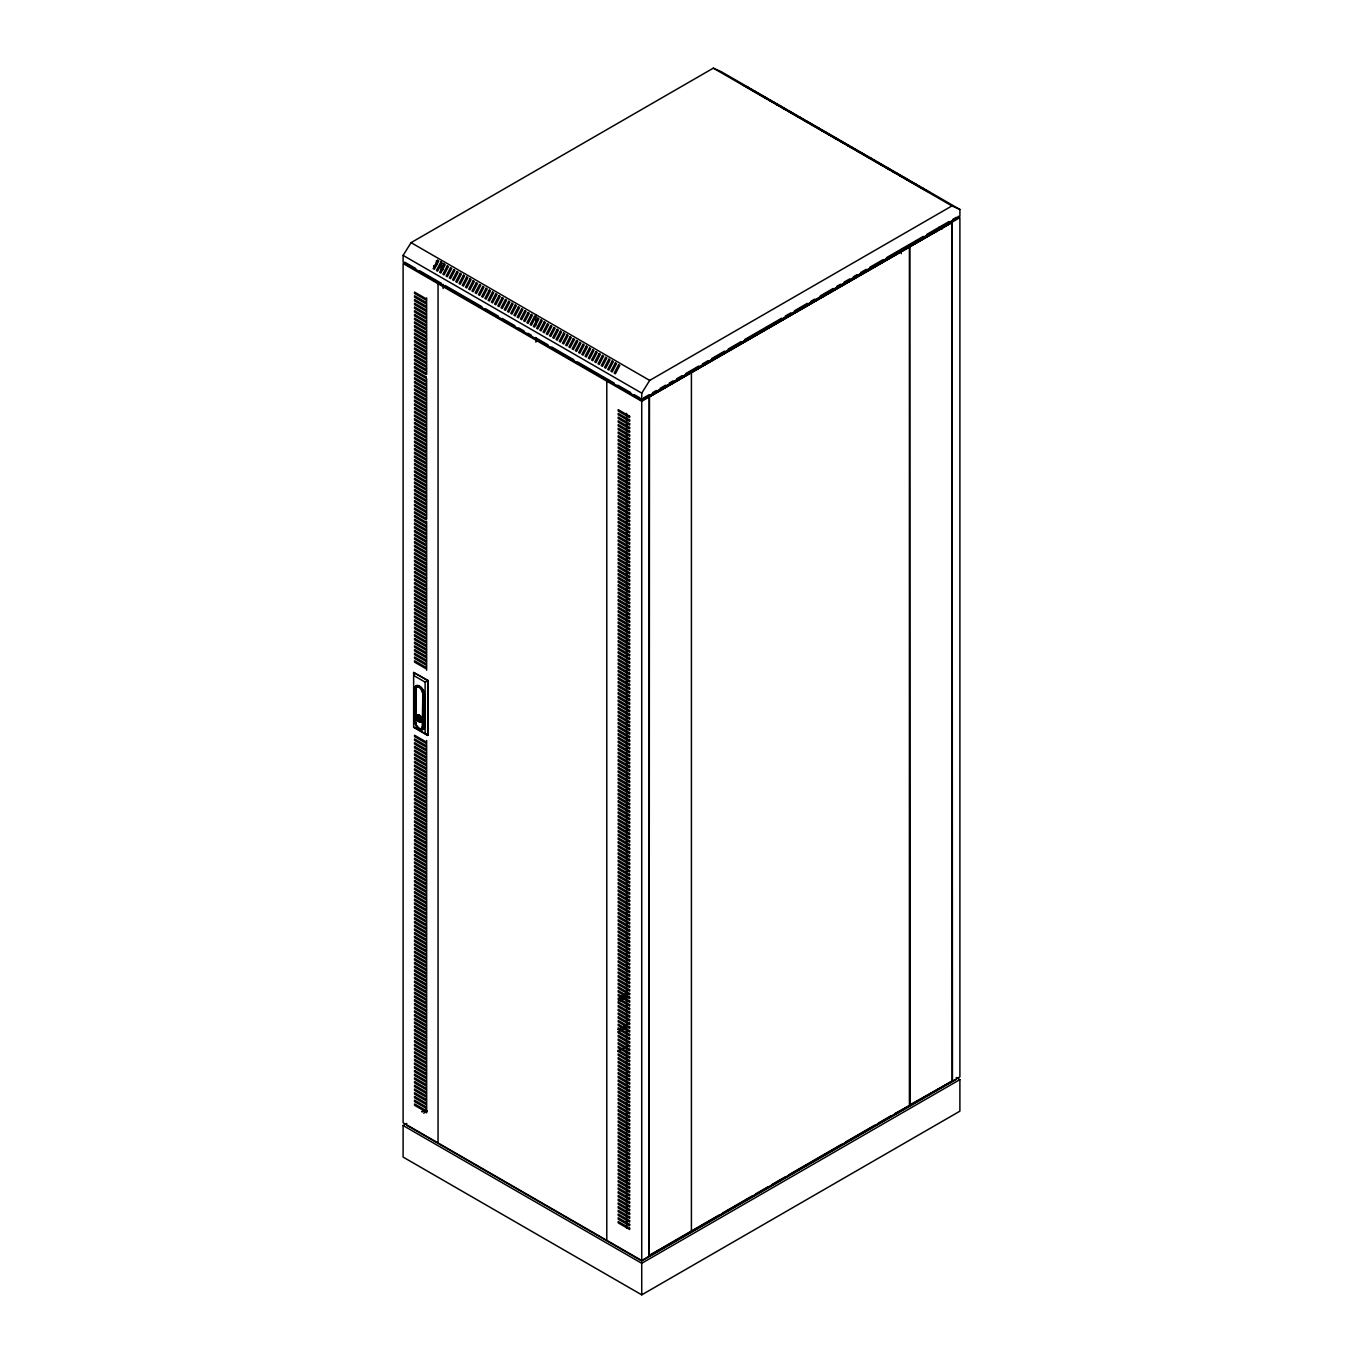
<?xml version="1.0" encoding="UTF-8"?>
<svg xmlns="http://www.w3.org/2000/svg" width="1363" height="1363" viewBox="0 0 1363 1363"><rect width="100%" height="100%" fill="white"/><g stroke="black" fill="none" stroke-linecap="round" stroke-linejoin="round"><path stroke-width="1.5" d="M403.107 255.392L411.064 242.648L713.309 68.15L721.266 71.694L959.893 209.459L959.893 216.223L641.734 399.921L403.107 262.156L403.107 255.392L641.734 393.14L641.734 400.364L958.274 217.603L958.274 216.223M641.734 393.14L649.691 380.413L951.936 205.915L959.893 209.459M643.575 397.911L649.095 394.725M652.775 392.612L656.455 390.482M660.135 388.353L665.655 385.167M669.335 383.037L673.015 380.924M676.695 378.795L682.216 375.609M685.896 373.479L698.776 366.051M702.456 363.921L707.976 360.735M711.656 358.605L724.537 351.16M728.217 349.047L741.114 341.602M744.794 339.472L781.595 318.226M785.275 316.097L790.796 312.911M794.476 310.798L807.356 303.353M811.036 301.223L814.716 299.11M820.236 295.924L833.117 288.479M836.797 286.349L840.477 284.237M844.157 282.107L849.694 278.921M853.374 276.791L857.054 274.662M860.735 272.549L866.255 269.363M869.935 267.233L882.815 259.788M886.495 257.675L923.296 236.412M926.976 234.3L949.057 221.539M952.737 219.426L956.434 217.296M641.734 401.301L959.893 217.603L959.893 1076.838L641.734 1260.536L403.107 1122.771L403.107 263.536L641.734 401.301L641.734 1260.962L955.855 1079.598M952.447 1081.132L952.055 221.675L648.771 396.769L952.141 222.442L952.141 1080.961L648.771 1256.005L649.163 397.008L952.141 222.442M414.539 688.247A7.071 4.089 60 0 1 419.497 686.032A7.071 4.089 60 0 1 424.472 693.988L424.472 726.445A7.019 4.055 60 0 1 419.497 729.307A7.019 4.055 60 0 1 414.539 720.703L414.539 688.247L416.294 687.242M425.12 682.096L425.12 733.652L427.709 735.441L427.709 680.597L413.636 672.47L413.892 675.622L425.12 682.096L428.016 680.427L427.709 735.441L413.636 727.331L413.636 672.47L428.016 680.427M414.88 688.485A6.594 3.799 60 0 1 419.497 686.424A6.594 3.799 60 0 1 424.132 693.835L424.132 726.258A6.542 3.782 60 0 1 419.497 728.915A6.542 3.782 60 0 1 414.88 720.908L414.88 688.485L416.635 687.48M422.854 726.53L422.274 726.871A4.736 2.743 60 0 1 418.918 728.813A4.736 2.743 60 0 1 415.562 723.003L416.158 688.4A4.788 2.76 60 0 1 419.497 686.901A4.788 2.76 60 0 1 422.854 692.268L422.854 726.53A4.736 2.743 60 0 1 420.792 728.915A4.736 2.743 60 0 1 417.129 725.968M422.274 726.871L422.854 692.268M418.662 715.967C424.114 721.521 414.608 723.327 419.821 715.967M415.562 723.003L416.158 688.4M421.797 1111.629L425.443 1109.516M619.892 997.256L625.396 994.07M422.189 1111.85L425.835 1109.738M620.097 997.495L625.787 994.309M618.649 998.789L626.009 994.547M423.672 1113.213L427.352 1111.101M618.393 1000.8L627.576 995.501M956.213 1077.486L959.893 1079.598L959.893 1111.169L641.734 1294.85L403.107 1157.085L403.107 1125.514L406.787 1123.402M620.25 1000.817L625.753 997.631M617.967 1029.627L627.133 1024.329M618.257 1031.791L627.457 1026.475M617.882 1051.282L626.997 1046.034M718.897 1215.166L649.078 1255.476L649.47 397.178M722.56 1213.053L751.865 1196.118M755.528 1194.005L768.357 1186.611M772.02 1184.498L784.832 1177.087M788.496 1174.974L841.618 1144.307M845.281 1142.194L874.603 1125.259M878.266 1123.146L891.095 1115.752M894.758 1113.639L910.194 1105.172L909.803 246.413M911.626 1103.894L952.447 1081.132M403.107 1125.514L641.734 1263.28L959.893 1079.598M743.244 85.29L748.781 87.845L747.606 87.164M746.464 87.147L752.018 89.702L747.64 87.828M749.701 89.021L755.255 91.577L754.08 90.895M752.938 90.878L758.492 93.434L754.114 91.56M756.175 92.752L761.713 95.308L760.537 94.626M759.395 94.609L764.95 97.165L760.571 95.291M762.633 96.483L768.187 99.039L763.808 97.165M765.87 98.34L771.424 100.896L770.248 100.215M769.09 100.215L774.644 102.77L770.265 100.896M772.327 102.089L777.881 104.627L776.706 103.963M775.564 103.946L781.118 106.501L776.74 104.627M778.801 105.82L784.338 108.359L783.163 107.694M782.021 107.677L787.575 110.233L783.197 108.359M785.258 109.551L790.813 112.107L789.637 111.425M788.496 111.408L794.05 113.964L789.671 112.09M791.733 113.282L797.27 115.838L792.908 113.964M794.953 115.139L800.507 117.695L799.331 117.014M798.19 117.014L803.744 119.569L799.365 117.695M801.427 118.871L806.964 121.426L805.806 120.745M804.647 120.745L810.201 123.3L805.823 121.426M807.884 122.602L813.438 125.157L812.263 124.476M811.121 124.476L816.676 127.032L812.297 125.157M814.358 126.333L819.896 128.889L818.72 128.224M817.579 128.207L823.133 130.763L818.754 128.889M820.816 130.081L826.37 132.62L821.991 130.746M824.053 131.938L829.607 134.494L828.431 133.813M827.29 133.813L832.827 136.368L828.465 134.477M830.51 135.67L836.064 138.225L834.889 137.544M833.747 137.544L839.301 140.099L834.923 138.225M836.984 139.401L842.521 141.956L841.346 141.275M840.204 141.275L845.759 143.831L841.38 141.956M843.441 143.132L848.996 145.688L847.82 145.006M846.679 145.006L852.233 147.562L847.854 145.688M849.916 146.863L855.453 149.419L851.091 147.545M853.136 148.737L858.69 151.293L857.514 150.612M856.373 150.594L861.927 153.15L857.548 151.276M859.61 152.469L865.164 155.024L863.989 154.343M862.847 154.343L868.384 156.881L864.023 155.007M866.067 156.2L871.621 158.755L870.446 158.074M869.304 158.074L874.859 160.63L870.48 158.738M872.541 159.931L878.079 162.487L876.903 161.805M875.762 161.805L881.316 164.361L876.937 162.487M878.999 163.662L884.553 166.218L880.174 164.344M882.236 165.536L887.79 168.092L886.614 167.41M885.473 167.393L891.01 169.949L886.649 168.075M888.693 169.268L894.247 171.823L893.072 171.142M891.93 171.125L897.484 173.68L893.106 171.806M895.167 172.999L900.722 175.554L899.546 174.873M898.404 174.856L903.942 177.411L899.58 175.537M901.625 176.73L907.179 179.286L906.003 178.604M904.862 178.604L910.416 181.143L906.037 179.269M908.099 180.461L913.636 183.017L909.274 181.143M911.319 182.335L916.873 184.891L915.697 184.209M914.556 184.192L920.11 186.748L915.732 184.874M917.793 186.067L923.347 188.622L922.172 187.941M921.03 187.924L926.567 190.479L922.206 188.605M924.25 189.798L929.805 192.353L928.629 191.672M713.309 68.15L951.936 205.915M938.664 227.314L941.935 229.205M909.411 246.652L909.411 1105.172M691.416 372.968L691.416 1231.028M411.064 242.648L649.691 380.413M415.749 268.511L404.726 262.156L404.726 263.536L641.734 400.364M419.429 270.641L441.476 283.368M445.156 285.48L481.889 306.692M485.569 308.822L498.432 316.25M502.112 318.363L514.958 325.791M518.639 327.921L524.142 331.09M527.822 333.219L531.502 335.332M535.165 337.462L548.028 344.89M551.708 347.003L573.755 359.73M577.435 361.859L614.168 383.071M617.848 385.184L630.711 392.612M634.374 394.742L639.894 397.911M413.892 727.178L428.016 735.27M407.145 1125.514L641.734 1260.962M419.31 719C422.564 719.664 417.317 714.672 419.088 718.778M937.028 230.091L937.028 231.454M901.25 249.548L901.25 253.688M641.734 1263.28L641.734 1294.85M626.622 413.364L626.622 1228.319M606.791 381.112L606.791 1240.364M535.898 314.717L535.898 325.246M535.898 337.888L535.898 342.096M443.145 263.28L443.145 269.601M443.145 284.339L443.145 288.547M441.135 261.611L441.135 272.242M438.051 283.708L438.051 1142.944M426.653 297.918L426.653 374.501M426.653 378.744L426.653 519.133M426.653 521.262L426.653 670.238M426.653 740.45L426.653 1112.872M419.242 715.626L419.242 721.044M436.961 260.537A6.287 3.629 60 0 1 434.354 265.632M436.313 260.912A6.287 3.629 60 0 1 433.707 266.006M423.757 728.966A7.019 4.055 60 0 1 421.269 728.302M416.26 723.719A4.736 2.743 60 0 1 416.158 722.663M415.562 688.724A4.788 2.76 60 0 1 418.918 687.242A4.788 2.76 60 0 1 422.274 692.608M437.574 260.299L433.195 268.596L434.371 269.278L438.75 260.963L437.574 260.299M440.794 262.156L436.433 270.47L437.608 271.135L441.97 262.838L440.794 262.156M444.031 264.03L439.653 272.327L440.828 273.009L445.207 264.695L444.031 264.03M447.268 265.887L442.89 274.202L444.065 274.866L448.444 266.569L447.268 265.887M450.506 267.761L446.127 276.059L447.303 276.74L451.681 268.443L450.506 267.761M453.726 269.618L449.364 277.933L450.54 278.597L454.901 270.3L453.726 269.618M456.963 271.493L452.584 279.79L453.76 280.471L458.138 272.174L456.963 271.493M460.2 273.35L455.821 281.664L456.997 282.345L461.376 274.031L460.2 273.35M463.42 275.224L459.058 283.521L460.234 284.203L464.596 275.905L463.42 275.224M466.657 277.081L462.278 285.395L463.454 286.077L467.833 277.762L466.657 277.081M469.894 278.955L465.516 287.252L466.691 287.934L471.07 279.636L469.894 278.955M473.131 280.812L468.753 289.126L469.928 289.808L474.307 281.494L473.131 280.812M476.351 282.686L471.99 290.983L473.165 291.665L477.527 283.368L476.351 282.686M479.589 284.56L475.21 292.858L476.386 293.539L480.764 285.225L479.589 284.56M482.826 286.417L478.447 294.715L479.623 295.396L484.001 287.099L482.826 286.417M486.063 288.292L481.684 296.589L482.86 297.27L487.238 288.956L486.063 288.292M489.283 290.149L484.921 298.463L486.097 299.127L490.459 290.83L489.283 290.149M492.52 292.023L488.141 300.32L489.317 301.002L493.696 292.704L492.52 292.023M495.757 293.88L491.379 302.194L492.554 302.859L496.933 294.561L495.757 293.88M498.977 295.754L494.616 304.051L495.791 304.733L500.153 296.435L498.977 295.754M502.214 297.611L497.836 305.925L499.011 306.607L503.39 298.293L502.214 297.611M505.452 299.485L501.073 307.782L502.248 308.464L506.627 300.167L505.452 299.485M508.689 301.342L504.31 309.657L505.486 310.338L509.864 302.024L508.689 301.342M511.909 303.216L507.547 311.514L508.723 312.195L513.084 303.898L511.909 303.216M515.146 305.073L510.767 313.388L511.943 314.069L516.321 305.755L515.146 305.073M518.383 306.948L514.004 315.245L515.18 315.926L519.559 307.629L518.383 306.948M521.62 308.822L517.241 317.119L518.417 317.8L522.796 309.486L521.62 308.822M524.84 310.679L520.479 318.976L521.654 319.658L526.016 311.36L524.84 310.679M528.077 312.553L523.699 320.85L524.874 321.532L529.253 313.217L528.077 312.553M531.314 314.41L526.936 322.724L528.111 323.389L532.49 315.092L531.314 314.41M534.535 316.284L530.173 324.581L531.349 325.263L535.71 316.966L534.535 316.284M537.772 318.141L533.393 326.456L534.569 327.12L538.947 318.823L537.772 318.141M541.009 320.015L536.63 328.313L537.806 328.994L542.184 320.697L541.009 320.015M544.246 321.872L539.867 330.187L541.043 330.868L545.421 322.554L544.246 321.872M547.466 323.747L543.104 332.044L544.28 332.725L548.642 324.428L547.466 323.747M550.703 325.604L546.324 333.918L547.5 334.599L551.879 326.285L550.703 325.604M553.94 327.478L549.562 335.775L550.737 336.457L555.116 328.159L553.94 327.478M557.177 329.335L552.799 337.649L553.974 338.331L558.353 330.016L557.177 329.335M560.397 331.209L556.036 339.506L557.194 340.188L561.573 331.891L560.397 331.209M563.635 333.083L559.256 341.38L560.432 342.062L564.81 333.748L563.635 333.083M566.872 334.94L562.493 343.237L563.669 343.919L568.047 335.622L566.872 334.94M570.092 336.814L565.73 345.112L566.906 345.793L571.267 337.479L570.092 336.814M573.329 338.671L568.95 346.986L570.126 347.65L574.505 339.353L573.329 338.671M576.566 340.546L572.187 348.843L573.363 349.524L577.742 341.227L576.566 340.546M579.803 342.403L575.425 350.717L576.6 351.381L580.979 343.084L579.803 342.403M583.023 344.277L578.662 352.574L579.837 353.256L584.199 344.958L583.023 344.277M586.26 346.134L581.882 354.448L583.057 355.13L587.436 346.815L586.26 346.134M589.498 348.008L585.119 356.305L586.294 356.987L590.673 348.689L589.498 348.008M592.735 349.865L588.356 358.179L589.532 358.861L593.91 350.547L592.735 349.865M595.955 351.739L591.576 360.036L592.752 360.718L597.13 352.421L595.955 351.739M599.192 353.596L594.813 361.911L595.989 362.592L600.367 354.278L599.192 353.596M602.429 355.47L598.05 363.768L599.226 364.449L603.605 356.152L602.429 355.47M605.649 357.345L601.287 365.642L602.463 366.323L606.825 358.009L605.649 357.345M608.886 359.202L604.508 367.499L605.683 368.18L610.062 359.883L608.886 359.202M612.123 361.076L607.745 369.373L608.92 370.055L613.299 361.74L612.123 361.076M615.36 362.933L610.982 371.247L612.157 371.912L616.536 363.614L615.36 362.933M618.581 364.807L614.219 373.104L615.394 373.786L619.756 365.471L618.581 364.807M425.972 298.684L414.539 292.091L414.539 293.437L425.972 300.03L425.972 298.684M629.638 416.277L618.206 409.667L618.206 411.03L629.638 417.623L629.638 416.277M425.972 302.416L414.539 295.805L414.539 297.168L425.972 303.762L425.972 302.416M629.638 419.991L618.206 413.398L618.206 414.744L629.638 421.354L629.638 419.991M425.972 306.13L414.539 299.536L414.539 300.882L425.972 307.493L425.972 306.13M629.638 423.723L618.206 417.129L618.206 418.475L629.638 425.069L629.638 423.723M425.972 309.861L414.539 303.25L414.539 304.613L425.972 311.207L425.972 309.861M629.638 427.454L618.206 420.843L618.206 422.206L629.638 428.8L629.638 427.454M425.972 313.575L414.539 306.982L414.539 308.328L425.972 314.938L425.972 313.575M629.638 431.168L618.206 424.575L618.206 425.92L629.638 432.531L629.638 431.168M425.972 317.306L414.539 310.696L414.539 312.059L425.972 318.652L425.972 317.306M629.638 434.899L618.206 428.289L618.206 429.652L629.638 436.245L629.638 434.899M425.972 321.021L414.539 314.427L414.539 315.773L425.972 322.384L425.972 321.021M629.638 438.613L618.206 432.02L618.206 433.366L629.638 439.976L629.638 438.613M425.972 324.752L414.539 318.158L414.539 319.504L425.972 326.115L425.972 324.752M629.638 442.345L618.206 435.734L618.206 437.097L629.638 443.691L629.638 442.345M425.972 328.483L414.539 321.872L414.539 323.235L425.972 329.829L425.972 328.483M629.638 446.059L618.206 439.465L618.206 440.811L629.638 447.422L629.638 446.059M425.972 332.197L414.539 325.604L414.539 326.95L425.972 333.56L425.972 332.197M629.638 449.79L618.206 443.196L618.206 444.542L629.638 451.153L629.638 449.79M425.972 335.928L414.539 329.318L414.539 330.681L425.972 337.274L425.972 335.928M629.638 453.521L618.206 446.911L618.206 448.274L629.638 454.867L629.638 453.521M425.972 339.643L414.539 333.049L414.539 334.395L425.972 341.006L425.972 339.643M629.638 457.235L618.206 450.642L618.206 451.988L629.638 458.598L629.638 457.235M425.972 343.374L414.539 336.763L414.539 338.126L425.972 344.72L425.972 343.374M629.638 460.967L618.206 454.356L618.206 455.719L629.638 462.313L629.638 460.967M425.972 347.105L414.539 340.494L414.539 341.857L425.972 348.451L425.972 347.105M629.638 464.681L618.206 458.087L618.206 459.433L629.638 466.044L629.638 464.681M425.972 350.819L414.539 344.226L414.539 345.572L425.972 352.182L425.972 350.819M629.638 468.412L618.206 461.801L618.206 463.164L629.638 469.758L629.638 468.412M425.972 354.55L414.539 347.94L414.539 349.303L425.972 355.896L425.972 354.55M629.638 472.143L618.206 465.533L618.206 466.896L629.638 473.489L629.638 472.143M425.972 358.265L414.539 351.671L414.539 353.017L425.972 359.628L425.972 358.265M629.638 475.857L618.206 469.264L618.206 470.61L629.638 477.22L629.638 475.857M425.972 361.996L414.539 355.385L414.539 356.748L425.972 363.342L425.972 361.996M629.638 479.589L618.206 472.978L618.206 474.341L629.638 480.935L629.638 479.589M425.972 365.71L414.539 359.116L414.539 360.462L425.972 367.073L425.972 365.71M629.638 483.303L618.206 476.709L618.206 478.055L629.638 484.666L629.638 483.303M425.972 369.441L414.539 362.848L414.539 364.194L425.972 370.787L425.972 369.441M629.638 487.034L618.206 480.423L618.206 481.786L629.638 488.38L629.638 487.034M425.972 373.172L414.539 366.562L414.539 367.925L425.972 374.518L425.972 373.172M629.638 490.748L618.206 484.155L618.206 485.501L629.638 492.111L629.638 490.748M425.972 376.887L414.539 370.293L414.539 371.639L425.972 378.25L425.972 376.887M629.638 494.479L618.206 487.886L618.206 489.232L629.638 495.825L629.638 494.479M425.972 380.618L414.539 374.007L414.539 375.37L425.972 381.964L425.972 380.618M629.638 498.211L618.206 491.6L618.206 492.963L629.638 499.557L629.638 498.211M425.972 384.332L414.539 377.738L414.539 379.084L425.972 385.695L425.972 384.332M629.638 501.925L618.206 495.331L618.206 496.677L629.638 503.288L629.638 501.925M425.972 388.063L414.539 381.453L414.539 382.816L425.972 389.409L425.972 388.063M629.638 505.656L618.206 499.045L618.206 500.408L629.638 507.002L629.638 505.656M425.972 391.777L414.539 385.184L414.539 386.53L425.972 393.14L425.972 391.777M629.638 509.37L618.206 502.777L618.206 504.123L629.638 510.733L629.638 509.37M425.972 395.509L414.539 388.915L414.539 390.261L425.972 396.872L425.972 395.509M629.638 513.101L618.206 506.491L618.206 507.854L629.638 514.447L629.638 513.101M425.972 399.24L414.539 392.629L414.539 393.992L425.972 400.586L425.972 399.24M629.638 516.816L618.206 510.222L618.206 511.568L629.638 518.179L629.638 516.816M425.972 402.954L414.539 396.36L414.539 397.706L425.972 404.317L425.972 402.954M629.638 520.547L618.206 513.953L618.206 515.299L629.638 521.91L629.638 520.547M425.972 406.685L414.539 400.075L414.539 401.438L425.972 408.031L425.972 406.685M629.638 524.278L618.206 517.667L618.206 519.03L629.638 525.624L629.638 524.278M425.972 410.399L414.539 403.806L414.539 405.152L425.972 411.762L425.972 410.399M629.638 527.992L618.206 521.399L618.206 522.745L629.638 529.355L629.638 527.992M425.972 414.131L414.539 407.52L414.539 408.883L425.972 415.476L425.972 414.131M629.638 531.723L618.206 525.113L618.206 526.476L629.638 533.069L629.638 531.723M425.972 417.862L414.539 411.251L414.539 412.614L425.972 419.208L425.972 417.862M629.638 535.438L618.206 528.844L618.206 530.19L629.638 536.801L629.638 535.438M425.972 421.576L414.539 414.982L414.539 416.328L425.972 422.939L425.972 421.576M629.638 539.169L618.206 532.558L618.206 533.921L629.638 540.515L629.638 539.169M425.972 425.307L414.539 418.697L414.539 420.06L425.972 426.653L425.972 425.307M629.638 542.9L618.206 536.289L618.206 537.652L629.638 544.246L629.638 542.9M425.972 429.021L414.539 422.428L414.539 423.774L425.972 430.384L425.972 429.021M629.638 546.614L618.206 540.021L618.206 541.367L629.638 547.977L629.638 546.614M425.972 432.752L414.539 426.142L414.539 427.505L425.972 434.098L425.972 432.752M629.638 550.345L618.206 543.735L618.206 545.098L629.638 551.691L629.638 550.345M425.972 436.467L414.539 429.873L414.539 431.219L425.972 437.83L425.972 436.467M629.638 554.059L618.206 547.466L618.206 548.812L629.638 555.423L629.638 554.059M425.972 440.198L414.539 433.604L414.539 434.95L425.972 441.544L425.972 440.198M629.638 557.791L618.206 551.18L618.206 552.543L629.638 559.137L629.638 557.791M425.972 443.929L414.539 437.319L414.539 438.682L425.972 445.275L425.972 443.929M629.638 561.505L618.206 554.911L618.206 556.257L629.638 562.868L629.638 561.505M425.972 447.643L414.539 441.05L414.539 442.396L425.972 449.006L425.972 447.643M629.638 565.236L618.206 558.643L618.206 559.989L629.638 566.582L629.638 565.236M425.972 451.374L414.539 444.764L414.539 446.127L425.972 452.72L425.972 451.374M629.638 568.967L618.206 562.357L618.206 563.72L629.638 570.313L629.638 568.967M425.972 455.089L414.539 448.495L414.539 449.841L425.972 456.452L425.972 455.089M629.638 572.681L618.206 566.088L618.206 567.434L629.638 574.044L629.638 572.681M425.972 458.82L414.539 452.209L414.539 453.572L425.972 460.166L425.972 458.82M629.638 576.413L618.206 569.802L618.206 571.165L629.638 577.759L629.638 576.413M425.972 462.534L414.539 455.941L414.539 457.286L425.972 463.897L425.972 462.534M629.638 580.127L618.206 573.533L618.206 574.879L629.638 581.49L629.638 580.127M425.972 466.265L414.539 459.672L414.539 461.018L425.972 467.628L425.972 466.265M629.638 583.858L618.206 577.248L618.206 578.611L629.638 585.204L629.638 583.858M425.972 469.996L414.539 463.386L414.539 464.749L425.972 471.342L425.972 469.996M629.638 587.572L618.206 580.979L618.206 582.325L629.638 588.935L629.638 587.572M425.972 473.711L414.539 467.117L414.539 468.463L425.972 475.074L425.972 473.711M629.638 591.303L618.206 584.71L618.206 586.056L629.638 592.666L629.638 591.303M425.972 477.442L414.539 470.831L414.539 472.194L425.972 478.788L425.972 477.442M629.638 595.035L618.206 588.424L618.206 589.787L629.638 596.381L629.638 595.035M425.972 481.156L414.539 474.563L414.539 475.908L425.972 482.519L425.972 481.156M629.638 598.749L618.206 592.155L618.206 593.501L629.638 600.112L629.638 598.749M425.972 484.887L414.539 478.277L414.539 479.64L425.972 486.233L425.972 484.887M629.638 602.48L618.206 595.87L618.206 597.233L629.638 603.826L629.638 602.48M425.972 488.618L414.539 482.008L414.539 483.371L425.972 489.964L425.972 488.618M629.638 606.194L618.206 599.601L618.206 600.947L629.638 607.557L629.638 606.194M425.972 492.333L414.539 485.739L414.539 487.085L425.972 493.696L425.972 492.333M629.638 609.925L618.206 603.315L618.206 604.678L629.638 611.271L629.638 609.925M425.972 496.064L414.539 489.453L414.539 490.816L425.972 497.41L425.972 496.064M629.638 613.657L618.206 607.046L618.206 608.409L629.638 615.003L629.638 613.657M425.972 499.778L414.539 493.185L414.539 494.53L425.972 501.141L425.972 499.778M629.638 617.371L618.206 610.777L618.206 612.123L629.638 618.734L629.638 617.371M425.972 503.509L414.539 496.899L414.539 498.262L425.972 504.855L425.972 503.509M629.638 621.102L618.206 614.492L618.206 615.855L629.638 622.448L629.638 621.102M425.972 507.223L414.539 500.63L414.539 501.976L425.972 508.586L425.972 507.223M629.638 624.816L618.206 618.223L618.206 619.569L629.638 626.179L629.638 624.816M425.972 510.955L414.539 504.361L414.539 505.707L425.972 512.301L425.972 510.955M629.638 628.547L618.206 621.937L618.206 623.3L629.638 629.893L629.638 628.547M425.972 514.686L414.539 508.075L414.539 509.438L425.972 516.032L425.972 514.686M629.638 632.262L618.206 625.668L618.206 627.014L629.638 633.625L629.638 632.262M425.972 518.4L414.539 511.806L414.539 513.152L425.972 519.763L425.972 518.4M629.638 635.993L618.206 629.399L618.206 630.745L629.638 637.339L629.638 635.993M425.972 522.131L414.539 515.521L414.539 516.884L425.972 523.477L425.972 522.131M629.638 639.724L618.206 633.114L618.206 634.476L629.638 641.07L629.638 639.724M425.972 525.845L414.539 519.252L414.539 520.598L425.972 527.208L425.972 525.845M629.638 643.438L618.206 636.845L618.206 638.191L629.638 644.801L629.638 643.438M425.972 529.577L414.539 522.966L414.539 524.329L425.972 530.923L425.972 529.577M629.638 647.169L618.206 640.559L618.206 641.922L629.638 648.515L629.638 647.169M425.972 533.291L414.539 526.697L414.539 528.043L425.972 534.654L425.972 533.291M629.638 650.884L618.206 644.29L618.206 645.636L629.638 652.247L629.638 650.884M425.972 537.022L414.539 530.428L414.539 531.774L425.972 538.385L425.972 537.022M629.638 654.615L618.206 648.004L618.206 649.367L629.638 655.961L629.638 654.615M425.972 540.753L414.539 534.143L414.539 535.506L425.972 542.099L425.972 540.753M629.638 658.329L618.206 651.735L618.206 653.081L629.638 659.692L629.638 658.329M425.972 544.467L414.539 537.874L414.539 539.22L425.972 545.83L425.972 544.467M629.638 662.06L618.206 655.467L618.206 656.813L629.638 663.423L629.638 662.06M425.972 548.199L414.539 541.588L414.539 542.951L425.972 549.545L425.972 548.199M629.638 665.791L618.206 659.181L618.206 660.544L629.638 667.137L629.638 665.791M425.972 551.913L414.539 545.319L414.539 546.665L425.972 553.276L425.972 551.913M629.638 669.506L618.206 662.912L618.206 664.258L629.638 670.869L629.638 669.506M425.972 555.644L414.539 549.033L414.539 550.396L425.972 556.99L425.972 555.644M629.638 673.237L618.206 666.626L618.206 667.989L629.638 674.583L629.638 673.237M425.972 559.375L414.539 552.765L414.539 554.128L425.972 560.721L425.972 559.375M629.638 676.951L618.206 670.357L618.206 671.703L629.638 678.314L629.638 676.951M425.972 563.089L414.539 556.496L414.539 557.842L425.972 564.452L425.972 563.089M629.638 680.682L618.206 674.072L618.206 675.435L629.638 682.028L629.638 680.682M425.972 566.821L414.539 560.21L414.539 561.573L425.972 568.167L425.972 566.821M629.638 684.413L618.206 677.803L618.206 679.166L629.638 685.759L629.638 684.413M425.972 570.535L414.539 563.941L414.539 565.287L425.972 571.898L425.972 570.535M629.638 688.128L618.206 681.534L618.206 682.88L629.638 689.491L629.638 688.128M425.972 574.266L414.539 567.655L414.539 569.018L425.972 575.612L425.972 574.266M629.638 691.859L618.206 685.248L618.206 686.611L629.638 693.205L629.638 691.859M425.972 577.98L414.539 571.387L414.539 572.733L425.972 579.343L425.972 577.98M629.638 695.573L618.206 688.979L618.206 690.325L629.638 696.936L629.638 695.573M425.972 581.711L414.539 575.118L414.539 576.464L425.972 583.057L425.972 581.711M629.638 699.304L618.206 692.694L618.206 694.057L629.638 700.65L629.638 699.304M425.972 585.443L414.539 578.832L414.539 580.195L425.972 586.789L425.972 585.443M629.638 703.018L618.206 696.425L618.206 697.771L629.638 704.381L629.638 703.018M425.972 589.157L414.539 582.563L414.539 583.909L425.972 590.52L425.972 589.157M629.638 706.75L618.206 700.156L618.206 701.502L629.638 708.096L629.638 706.75M425.972 592.888L414.539 586.277L414.539 587.64L425.972 594.234L425.972 592.888M629.638 710.481L618.206 703.87L618.206 705.233L629.638 711.827L629.638 710.481M425.972 596.602L414.539 590.009L414.539 591.355L425.972 597.965L425.972 596.602M629.638 714.195L618.206 707.601L618.206 708.947L629.638 715.558L629.638 714.195M425.972 600.333L414.539 593.723L414.539 595.086L425.972 601.679L425.972 600.333M629.638 717.926L618.206 711.316L618.206 712.679L629.638 719.272L629.638 717.926M425.972 604.048L414.539 597.454L414.539 598.8L425.972 605.411L425.972 604.048M629.638 721.64L618.206 715.047L618.206 716.393L629.638 723.003L629.638 721.64M425.972 607.779L414.539 601.185L414.539 602.531L425.972 609.142L425.972 607.779M629.638 725.372L618.206 718.761L618.206 720.124L629.638 726.718L629.638 725.372M425.972 611.51L414.539 604.899L414.539 606.262L425.972 612.856L425.972 611.51M629.638 729.086L618.206 722.492L618.206 723.838L629.638 730.449L629.638 729.086M425.972 615.224L414.539 608.631L414.539 609.977L425.972 616.587L425.972 615.224M629.638 732.817L618.206 726.223L618.206 727.569L629.638 734.18L629.638 732.817M425.972 618.955L414.539 612.345L414.539 613.708L425.972 620.301L425.972 618.955M629.638 736.548L618.206 729.938L618.206 731.301L629.638 737.894L629.638 736.548M425.972 622.67L414.539 616.076L414.539 617.422L425.972 624.033L425.972 622.67M629.638 740.262L618.206 733.669L618.206 735.015L629.638 741.625L629.638 740.262M425.972 626.401L414.539 619.79L414.539 621.153L425.972 627.747L425.972 626.401M629.638 743.994L618.206 737.383L618.206 738.746L629.638 745.34L629.638 743.994M425.972 630.132L414.539 623.521L414.539 624.884L425.972 631.478L425.972 630.132M629.638 747.708L618.206 741.114L618.206 742.46L629.638 749.071L629.638 747.708M425.972 633.846L414.539 627.253L414.539 628.599L425.972 635.209L425.972 633.846M629.638 751.439L618.206 744.828L618.206 746.191L629.638 752.785L629.638 751.439M425.972 637.577L414.539 630.967L414.539 632.33L425.972 638.923L425.972 637.577M629.638 755.17L618.206 748.56L618.206 749.923L629.638 756.516L629.638 755.17M425.972 641.292L414.539 634.698L414.539 636.044L425.972 642.654L425.972 641.292M629.638 758.884L618.206 752.291L618.206 753.637L629.638 760.247L629.638 758.884M425.972 645.023L414.539 638.412L414.539 639.775L425.972 646.369L425.972 645.023M629.638 762.616L618.206 756.005L618.206 757.368L629.638 763.962L629.638 762.616M425.972 648.737L414.539 642.143L414.539 643.489L425.972 650.1L425.972 648.737M629.638 766.33L618.206 759.736L618.206 761.082L629.638 767.693L629.638 766.33M425.972 652.468L414.539 645.875L414.539 647.221L425.972 653.814L425.972 652.468M629.638 770.061L618.206 763.45L618.206 764.813L629.638 771.407L629.638 770.061M425.972 656.199L414.539 649.589L414.539 650.952L425.972 657.545L425.972 656.199M629.638 773.775L618.206 767.182L618.206 768.528L629.638 775.138L629.638 773.775M425.972 659.913L414.539 653.32L414.539 654.666L425.972 661.276L425.972 659.913M629.638 777.506L618.206 770.913L618.206 772.259L629.638 778.852L629.638 777.506M425.972 663.645L414.539 657.034L414.539 658.397L425.972 664.991L425.972 663.645M629.638 781.238L618.206 774.627L618.206 775.99L629.638 782.583L629.638 781.238M425.972 667.359L414.539 660.765L414.539 662.111L425.972 668.722L425.972 667.359M629.638 784.952L618.206 778.358L618.206 779.704L629.638 786.315L629.638 784.952M629.638 788.683L618.206 782.072L618.206 783.435L629.638 790.029L629.638 788.683M629.638 792.397L618.206 785.804L618.206 787.15L629.638 793.76L629.638 792.397M629.638 796.128L618.206 789.518L618.206 790.881L629.638 797.474L629.638 796.128M629.638 799.842L618.206 793.249L618.206 794.595L629.638 801.205L629.638 799.842M629.638 803.574L618.206 796.98L618.206 798.326L629.638 804.937L629.638 803.574M629.638 807.305L618.206 800.694L618.206 802.057L629.638 808.651L629.638 807.305M629.638 811.019L618.206 804.426L618.206 805.772L629.638 812.382L629.638 811.019M629.638 814.75L618.206 808.14L618.206 809.503L629.638 816.096L629.638 814.75M629.638 818.464L618.206 811.871L618.206 813.217L629.638 819.827L629.638 818.464M629.638 822.196L618.206 815.585L618.206 816.948L629.638 823.542L629.638 822.196M629.638 825.927L618.206 819.316L618.206 820.679L629.638 827.273L629.638 825.927M629.638 829.641L618.206 823.048L618.206 824.394L629.638 831.004L629.638 829.641M629.638 833.372L618.206 826.762L618.206 828.125L629.638 834.718L629.638 833.372M629.638 837.086L618.206 830.493L618.206 831.839L629.638 838.449L629.638 837.086M629.638 840.818L618.206 834.207L618.206 835.57L629.638 842.164L629.638 840.818M629.638 844.532L618.206 837.938L618.206 839.284L629.638 845.895L629.638 844.532M629.638 848.263L618.206 841.67L618.206 843.016L629.638 849.609L629.638 848.263M629.638 851.994L618.206 845.384L618.206 846.747L629.638 853.34L629.638 851.994M629.638 855.708L618.206 849.115L618.206 850.461L629.638 857.071L629.638 855.708M425.972 741.847L414.539 735.236L414.539 736.599L425.972 743.193L425.972 741.847M629.638 859.44L618.206 852.829L618.206 854.192L629.638 860.786L629.638 859.44M425.972 745.561L414.539 738.967L414.539 740.313L425.972 746.924L425.972 745.561M629.638 863.154L618.206 856.56L618.206 857.906L629.638 864.517L629.638 863.154M425.972 749.292L414.539 742.699L414.539 744.045L425.972 750.655L425.972 749.292M629.638 866.885L618.206 860.274L618.206 861.637L629.638 868.231L629.638 866.885M425.972 753.023L414.539 746.413L414.539 747.776L425.972 754.369L425.972 753.023M629.638 870.599L618.206 864.006L618.206 865.352L629.638 871.962L629.638 870.599M425.972 756.738L414.539 750.144L414.539 751.49L425.972 758.101L425.972 756.738M629.638 874.33L618.206 867.737L618.206 869.083L629.638 875.693L629.638 874.33M425.972 760.469L414.539 753.858L414.539 755.221L425.972 761.815L425.972 760.469M629.638 878.062L618.206 871.451L618.206 872.814L629.638 879.408L629.638 878.062M425.972 764.183L414.539 757.589L414.539 758.935L425.972 765.546L425.972 764.183M629.638 881.776L618.206 875.182L618.206 876.528L629.638 883.139L629.638 881.776M425.972 767.914L414.539 761.304L414.539 762.667L425.972 769.26L425.972 767.914M629.638 885.507L618.206 878.896L618.206 880.259L629.638 886.853L629.638 885.507M425.972 771.645L414.539 765.035L414.539 766.398L425.972 772.991L425.972 771.645M629.638 889.221L618.206 882.628L618.206 883.974L629.638 890.584L629.638 889.221M425.972 775.36L414.539 768.766L414.539 770.112L425.972 776.723L425.972 775.36M629.638 892.952L618.206 886.342L618.206 887.705L629.638 894.298L629.638 892.952M425.972 779.091L414.539 772.48L414.539 773.843L425.972 780.437L425.972 779.091M629.638 896.684L618.206 890.073L618.206 891.436L629.638 898.03L629.638 896.684M425.972 782.805L414.539 776.211L414.539 777.557L425.972 784.168L425.972 782.805M629.638 900.398L618.206 893.804L618.206 895.15L629.638 901.761L629.638 900.398M425.972 786.536L414.539 779.926L414.539 781.289L425.972 787.882L425.972 786.536M629.638 904.129L618.206 897.518L618.206 898.881L629.638 905.475L629.638 904.129M425.972 790.25L414.539 783.657L414.539 785.003L425.972 791.613L425.972 790.25M629.638 907.843L618.206 901.25L618.206 902.596L629.638 909.206L629.638 907.843M425.972 793.982L414.539 787.388L414.539 788.734L425.972 795.328L425.972 793.982M629.638 911.574L618.206 904.964L618.206 906.327L629.638 912.92L629.638 911.574M425.972 797.713L414.539 791.102L414.539 792.465L425.972 799.059L425.972 797.713M629.638 915.289L618.206 908.695L618.206 910.041L629.638 916.652L629.638 915.289M425.972 801.427L414.539 794.833L414.539 796.179L425.972 802.79L425.972 801.427M629.638 919.02L618.206 912.426L618.206 913.772L629.638 920.366L629.638 919.02M425.972 805.158L414.539 798.548L414.539 799.911L425.972 806.504L425.972 805.158M629.638 922.751L618.206 916.14L618.206 917.503L629.638 924.097L629.638 922.751M425.972 808.872L414.539 802.279L414.539 803.625L425.972 810.235L425.972 808.872M629.638 926.465L618.206 919.872L618.206 921.218L629.638 927.828L629.638 926.465M425.972 812.604L414.539 805.993L414.539 807.356L425.972 813.95L425.972 812.604M629.638 930.196L618.206 923.586L618.206 924.949L629.638 931.542L629.638 930.196M425.972 816.318L414.539 809.724L414.539 811.07L425.972 817.681L425.972 816.318M629.638 933.911L618.206 927.317L618.206 928.663L629.638 935.274L629.638 933.911M425.972 820.049L414.539 813.455L414.539 814.801L425.972 821.412L425.972 820.049M629.638 937.642L618.206 931.031L618.206 932.394L629.638 938.988L629.638 937.642M425.972 823.78L414.539 817.17L414.539 818.533L425.972 825.126L425.972 823.78M629.638 941.356L618.206 934.762L618.206 936.108L629.638 942.719L629.638 941.356M425.972 827.494L414.539 820.901L414.539 822.247L425.972 828.857L425.972 827.494M629.638 945.087L618.206 938.494L618.206 939.84L629.638 946.45L629.638 945.087M425.972 831.226L414.539 824.615L414.539 825.978L425.972 832.572L425.972 831.226M629.638 948.818L618.206 942.208L618.206 943.571L629.638 950.164L629.638 948.818M425.972 834.94L414.539 828.346L414.539 829.692L425.972 836.303L425.972 834.94M629.638 952.533L618.206 945.939L618.206 947.285L629.638 953.896L629.638 952.533M425.972 838.671L414.539 832.06L414.539 833.423L425.972 840.017L425.972 838.671M629.638 956.264L618.206 949.653L618.206 951.016L629.638 957.61L629.638 956.264M425.972 842.402L414.539 835.792L414.539 837.155L425.972 843.748L425.972 842.402M629.638 959.978L618.206 953.384L618.206 954.73L629.638 961.341L629.638 959.978M425.972 846.116L414.539 839.523L414.539 840.869L425.972 847.479L425.972 846.116M629.638 963.709L618.206 957.099L618.206 958.462L629.638 965.055L629.638 963.709M425.972 849.848L414.539 843.237L414.539 844.6L425.972 851.194L425.972 849.848M629.638 967.44L618.206 960.83L618.206 962.193L629.638 968.786L629.638 967.44M425.972 853.562L414.539 846.968L414.539 848.314L425.972 854.925L425.972 853.562M629.638 971.155L618.206 964.561L618.206 965.907L629.638 972.518L629.638 971.155M425.972 857.293L414.539 850.682L414.539 852.045L425.972 858.639L425.972 857.293M629.638 974.886L618.206 968.275L618.206 969.638L629.638 976.232L629.638 974.886M425.972 861.007L414.539 854.414L414.539 855.76L425.972 862.37L425.972 861.007M629.638 978.6L618.206 972.006L618.206 973.352L629.638 979.963L629.638 978.6M425.972 864.738L414.539 858.145L414.539 859.491L425.972 866.084L425.972 864.738M629.638 982.331L618.206 975.721L618.206 977.084L629.638 983.677L629.638 982.331M425.972 868.47L414.539 861.859L414.539 863.222L425.972 869.815L425.972 868.47M629.638 986.045L618.206 979.452L618.206 980.798L629.638 987.408L629.638 986.045M425.972 872.184L414.539 865.59L414.539 866.936L425.972 873.547L425.972 872.184M629.638 989.777L618.206 983.183L618.206 984.529L629.638 991.122L629.638 989.777M425.972 875.915L414.539 869.304L414.539 870.667L425.972 877.261L425.972 875.915M629.638 993.508L618.206 986.897L618.206 988.26L629.638 994.854L629.638 993.508M425.972 879.629L414.539 873.036L414.539 874.382L425.972 880.992L425.972 879.629M629.638 997.222L618.206 990.628L618.206 991.974L629.638 998.585L629.638 997.222M425.972 883.36L414.539 876.75L414.539 878.113L425.972 884.706L425.972 883.36M629.638 1000.953L618.206 994.343L618.206 995.706L629.638 1002.299L629.638 1000.953M425.972 887.074L414.539 880.481L414.539 881.827L425.972 888.437L425.972 887.074M629.638 1004.667L618.206 998.074L618.206 999.42L629.638 1006.03L629.638 1004.667M425.972 890.806L414.539 884.212L414.539 885.558L425.972 892.169L425.972 890.806M629.638 1008.399L618.206 1001.788L618.206 1003.151L629.638 1009.744L629.638 1008.399M425.972 894.537L414.539 887.926L414.539 889.289L425.972 895.883L425.972 894.537M629.638 1012.113L618.206 1005.519L618.206 1006.865L629.638 1013.476L629.638 1012.113M425.972 898.251L414.539 891.658L414.539 893.004L425.972 899.614L425.972 898.251M629.638 1015.844L618.206 1009.25L618.206 1010.596L629.638 1017.207L629.638 1015.844M425.972 901.982L414.539 895.372L414.539 896.735L425.972 903.328L425.972 901.982M629.638 1019.575L618.206 1012.965L618.206 1014.328L629.638 1020.921L629.638 1019.575M425.972 905.696L414.539 899.103L414.539 900.449L425.972 907.059L425.972 905.696M629.638 1023.289L618.206 1016.696L618.206 1018.042L629.638 1024.652L629.638 1023.289M425.972 909.428L414.539 902.817L414.539 904.18L425.972 910.774L425.972 909.428M629.638 1027.021L618.206 1020.41L618.206 1021.773L629.638 1028.366L629.638 1027.021M425.972 913.159L414.539 906.548L414.539 907.911L425.972 914.505L425.972 913.159M629.638 1030.735L618.206 1024.141L618.206 1025.487L629.638 1032.098L629.638 1030.735M425.972 916.873L414.539 910.28L414.539 911.626L425.972 918.236L425.972 916.873M629.638 1034.466L618.206 1027.855L618.206 1029.218L629.638 1035.812L629.638 1034.466M425.972 920.604L414.539 913.994L414.539 915.357L425.972 921.95L425.972 920.604M629.638 1038.197L618.206 1031.587L618.206 1032.95L629.638 1039.543L629.638 1038.197M425.972 924.318L414.539 917.725L414.539 919.071L425.972 925.681L425.972 924.318M629.638 1041.911L618.206 1035.318L618.206 1036.664L629.638 1043.274L629.638 1041.911M425.972 928.05L414.539 921.439L414.539 922.802L425.972 929.396L425.972 928.05M629.638 1045.642L618.206 1039.032L618.206 1040.395L629.638 1046.988L629.638 1045.642M425.972 931.764L414.539 925.17L414.539 926.516L425.972 933.127L425.972 931.764M629.638 1049.357L618.206 1042.763L618.206 1044.109L629.638 1050.72L629.638 1049.357M425.972 935.495L414.539 928.902L414.539 930.248L425.972 936.841L425.972 935.495M629.638 1053.088L618.206 1046.477L618.206 1047.84L629.638 1054.434L629.638 1053.088M425.972 939.226L414.539 932.616L414.539 933.979L425.972 940.572L425.972 939.226M629.638 1056.802L618.206 1050.209L618.206 1051.555L629.638 1058.165L629.638 1056.802M425.972 942.94L414.539 936.347L414.539 937.693L425.972 944.303L425.972 942.94M629.638 1060.533L618.206 1053.94L618.206 1055.286L629.638 1061.879L629.638 1060.533M425.972 946.672L414.539 940.061L414.539 941.424L425.972 948.018L425.972 946.672M629.638 1064.264L618.206 1057.654L618.206 1059.017L629.638 1065.61L629.638 1064.264M425.972 950.386L414.539 943.792L414.539 945.138L425.972 951.749L425.972 950.386M629.638 1067.979L618.206 1061.385L618.206 1062.731L629.638 1069.342L629.638 1067.979M425.972 954.117L414.539 947.506L414.539 948.869L425.972 955.463L425.972 954.117M629.638 1071.71L618.206 1065.099L618.206 1066.462L629.638 1073.056L629.638 1071.71M425.972 957.831L414.539 951.238L414.539 952.584L425.972 959.194L425.972 957.831M629.638 1075.424L618.206 1068.831L618.206 1070.176L629.638 1076.787L629.638 1075.424M425.972 961.562L414.539 954.969L414.539 956.315L425.972 962.925L425.972 961.562M629.638 1079.155L618.206 1072.545L618.206 1073.908L629.638 1080.501L629.638 1079.155M425.972 965.294L414.539 958.683L414.539 960.046L425.972 966.64L425.972 965.294M629.638 1082.869L618.206 1076.276L618.206 1077.622L629.638 1084.232L629.638 1082.869M425.972 969.008L414.539 962.414L414.539 963.76L425.972 970.371L425.972 969.008M629.638 1086.601L618.206 1080.007L618.206 1081.353L629.638 1087.964L629.638 1086.601M425.972 972.739L414.539 966.128L414.539 967.491L425.972 974.085L425.972 972.739M629.638 1090.332L618.206 1083.721L618.206 1085.084L629.638 1091.678L629.638 1090.332M425.972 976.453L414.539 969.86L414.539 971.206L425.972 977.816L425.972 976.453M629.638 1094.046L618.206 1087.453L618.206 1088.798L629.638 1095.409L629.638 1094.046M425.972 980.184L414.539 973.574L414.539 974.937L425.972 981.53L425.972 980.184M629.638 1097.777L618.206 1091.167L618.206 1092.53L629.638 1099.123L629.638 1097.777M425.972 983.916L414.539 977.305L414.539 978.668L425.972 985.262L425.972 983.916M629.638 1101.491L618.206 1094.898L618.206 1096.244L629.638 1102.854L629.638 1101.491M425.972 987.63L414.539 981.036L414.539 982.382L425.972 988.993L425.972 987.63M629.638 1105.223L618.206 1098.612L618.206 1099.975L629.638 1106.569L629.638 1105.223M425.972 991.361L414.539 984.75L414.539 986.113L425.972 992.707L425.972 991.361M629.638 1108.954L618.206 1102.343L618.206 1103.706L629.638 1110.3L629.638 1108.954M425.972 995.075L414.539 988.482L414.539 989.828L425.972 996.438L425.972 995.075M629.638 1112.668L618.206 1106.075L618.206 1107.42L629.638 1114.031L629.638 1112.668M425.972 998.806L414.539 992.196L414.539 993.559L425.972 1000.152L425.972 998.806M629.638 1116.399L618.206 1109.789L618.206 1111.152L629.638 1117.745L629.638 1116.399M425.972 1002.521L414.539 995.927L414.539 997.273L425.972 1003.884L425.972 1002.521M629.638 1120.113L618.206 1113.52L618.206 1114.866L629.638 1121.476L629.638 1120.113M425.972 1006.252L414.539 999.658L414.539 1001.004L425.972 1007.598L425.972 1006.252M629.638 1123.845L618.206 1117.234L618.206 1118.597L629.638 1125.191L629.638 1123.845M425.972 1009.983L414.539 1003.372L414.539 1004.735L425.972 1011.329L425.972 1009.983M629.638 1127.559L618.206 1120.965L618.206 1122.311L629.638 1128.922L629.638 1127.559M425.972 1013.697L414.539 1007.104L414.539 1008.45L425.972 1015.06L425.972 1013.697M629.638 1131.29L618.206 1124.696L618.206 1126.042L629.638 1132.636L629.638 1131.29M425.972 1017.428L414.539 1010.818L414.539 1012.181L425.972 1018.774L425.972 1017.428M629.638 1135.021L618.206 1128.411L618.206 1129.774L629.638 1136.367L629.638 1135.021M425.972 1021.143L414.539 1014.549L414.539 1015.895L425.972 1022.506L425.972 1021.143M629.638 1138.735L618.206 1132.142L618.206 1133.488L629.638 1140.098L629.638 1138.735M425.972 1024.874L414.539 1018.263L414.539 1019.626L425.972 1026.22L425.972 1024.874M629.638 1142.467L618.206 1135.856L618.206 1137.219L629.638 1143.813L629.638 1142.467M425.972 1028.588L414.539 1021.994L414.539 1023.34L425.972 1029.951L425.972 1028.588M629.638 1146.181L618.206 1139.587L618.206 1140.933L629.638 1147.544L629.638 1146.181M425.972 1032.319L414.539 1025.726L414.539 1027.072L425.972 1033.682L425.972 1032.319M629.638 1149.912L618.206 1143.301L618.206 1144.664L629.638 1151.258L629.638 1149.912M425.972 1036.05L414.539 1029.44L414.539 1030.803L425.972 1037.396L425.972 1036.05M629.638 1153.626L618.206 1147.033L618.206 1148.379L629.638 1154.989L629.638 1153.626M425.972 1039.765L414.539 1033.171L414.539 1034.517L425.972 1041.128L425.972 1039.765M629.638 1157.357L618.206 1150.764L618.206 1152.11L629.638 1158.72L629.638 1157.357M425.972 1043.496L414.539 1036.885L414.539 1038.248L425.972 1044.842L425.972 1043.496M629.638 1161.089L618.206 1154.478L618.206 1155.841L629.638 1162.435L629.638 1161.089M425.972 1047.21L414.539 1040.616L414.539 1041.962L425.972 1048.573L425.972 1047.21M629.638 1164.803L618.206 1158.209L618.206 1159.555L629.638 1166.166L629.638 1164.803M425.972 1050.941L414.539 1044.331L414.539 1045.694L425.972 1052.287L425.972 1050.941M629.638 1168.534L618.206 1161.923L618.206 1163.286L629.638 1169.88L629.638 1168.534M425.972 1054.672L414.539 1048.062L414.539 1049.425L425.972 1056.018L425.972 1054.672M629.638 1172.248L618.206 1165.655L618.206 1167.001L629.638 1173.611L629.638 1172.248M425.972 1058.387L414.539 1051.793L414.539 1053.139L425.972 1059.75L425.972 1058.387M629.638 1175.979L618.206 1169.369L618.206 1170.732L629.638 1177.325L629.638 1175.979M425.972 1062.118L414.539 1055.507L414.539 1056.87L425.972 1063.464L425.972 1062.118M629.638 1179.711L618.206 1173.1L618.206 1174.463L629.638 1181.057L629.638 1179.711M425.972 1065.832L414.539 1059.238L414.539 1060.584L425.972 1067.195L425.972 1065.832M629.638 1183.425L618.206 1176.831L618.206 1178.177L629.638 1184.788L629.638 1183.425M425.972 1069.563L414.539 1062.953L414.539 1064.316L425.972 1070.909L425.972 1069.563M629.638 1187.156L618.206 1180.545L618.206 1181.908L629.638 1188.502L629.638 1187.156M425.972 1073.277L414.539 1066.684L414.539 1068.03L425.972 1074.64L425.972 1073.277M629.638 1190.87L618.206 1184.277L618.206 1185.623L629.638 1192.233L629.638 1190.87M425.972 1077.009L414.539 1070.415L414.539 1071.761L425.972 1078.354L425.972 1077.009M629.638 1194.601L618.206 1187.991L618.206 1189.354L629.638 1195.947L629.638 1194.601M425.972 1080.74L414.539 1074.129L414.539 1075.492L425.972 1082.086L425.972 1080.74M629.638 1198.316L618.206 1191.722L618.206 1193.068L629.638 1199.679L629.638 1198.316M425.972 1084.454L414.539 1077.86L414.539 1079.206L425.972 1085.817L425.972 1084.454M629.638 1202.047L618.206 1195.453L618.206 1196.799L629.638 1203.393L629.638 1202.047M425.972 1088.185L414.539 1081.575L414.539 1082.938L425.972 1089.531L425.972 1088.185M629.638 1205.778L618.206 1199.167L618.206 1200.53L629.638 1207.124L629.638 1205.778M425.972 1091.899L414.539 1085.306L414.539 1086.652L425.972 1093.262L425.972 1091.899M629.638 1209.492L618.206 1202.899L618.206 1204.245L629.638 1210.855L629.638 1209.492M425.972 1095.631L414.539 1089.02L414.539 1090.383L425.972 1096.976L425.972 1095.631M629.638 1213.223L618.206 1206.613L618.206 1207.976L629.638 1214.569L629.638 1213.223M425.972 1099.345L414.539 1092.751L414.539 1094.097L425.972 1100.708L425.972 1099.345M629.638 1216.938L618.206 1210.344L618.206 1211.69L629.638 1218.301L629.638 1216.938M425.972 1103.076L414.539 1096.482L414.539 1097.828L425.972 1104.439L425.972 1103.076M629.638 1220.669L618.206 1214.058L618.206 1215.421L629.638 1222.015L629.638 1220.669M425.972 1106.807L414.539 1100.197L414.539 1101.56L425.972 1108.153L425.972 1106.807M629.638 1224.383L618.206 1217.789L618.206 1219.135L629.638 1225.746L629.638 1224.383M425.972 1110.521L414.539 1103.928L414.539 1105.274L425.972 1111.884L425.972 1110.521M629.638 1228.114L618.206 1221.521L618.206 1222.867L629.638 1229.477L629.638 1228.114M416.141 716.853A3.97 2.3 60 0 0 420.349 722.1A3.97 2.3 60 0 0 420.349 716.478A3.97 2.3 60 0 0 416.141 716.853M416.243 716.921A3.816 2.198 60 0 0 420.298 721.947A3.816 2.198 60 0 0 420.298 716.563A3.816 2.198 60 0 0 416.243 716.921M416.431 716.682A3.97 2.3 60 0 0 420.656 721.93A3.97 2.3 60 0 0 420.656 716.308A3.97 2.3 60 0 0 416.431 716.682M417.163 717.108A2.93 1.687 60 0 0 420.281 720.976A2.93 1.687 60 0 0 420.281 716.836A2.93 1.687 60 0 0 417.163 717.108"/></g></svg>
